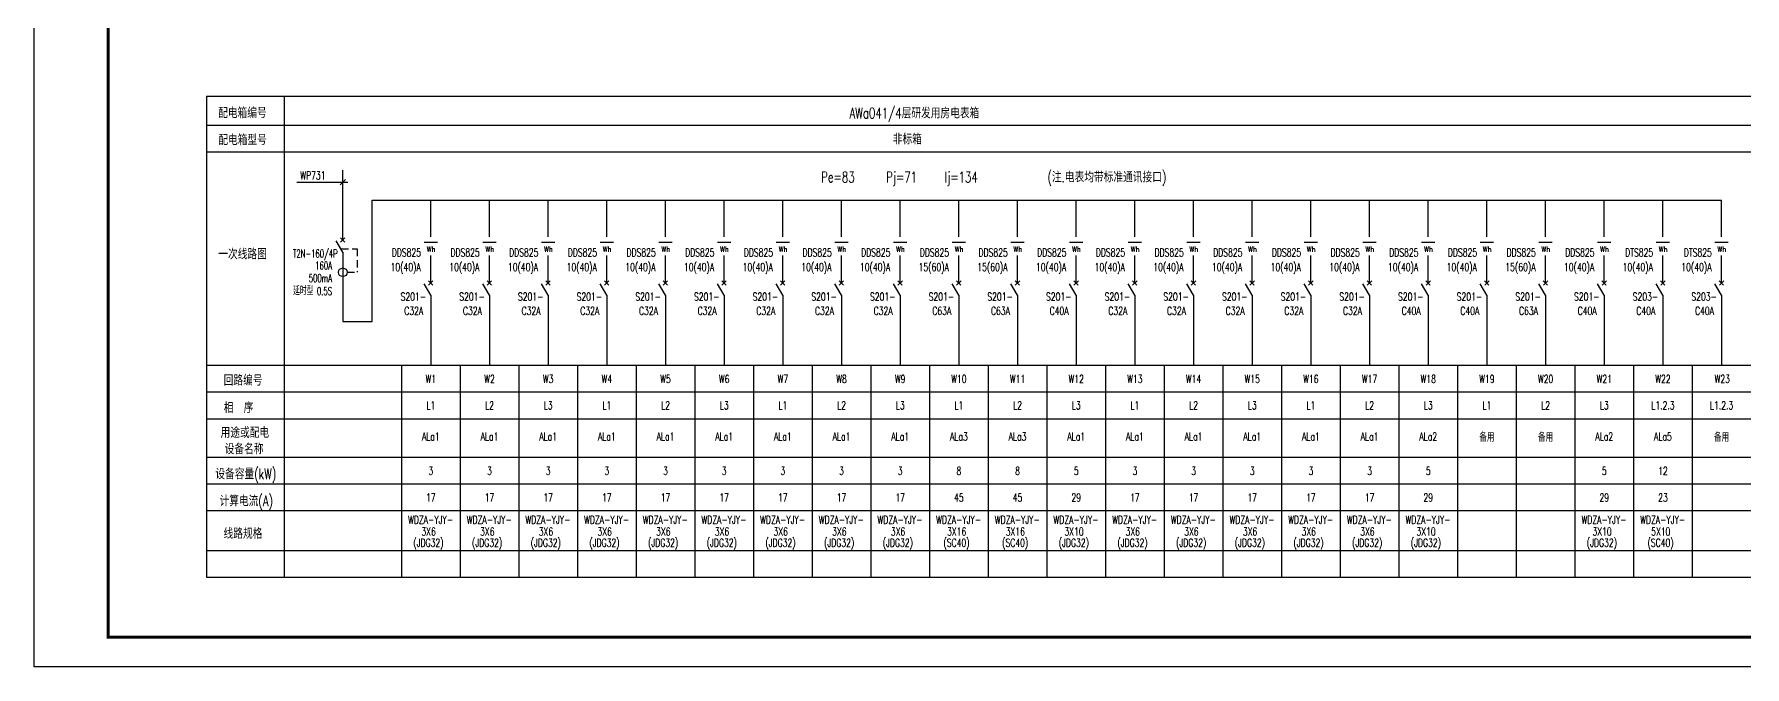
# Model space of a CAD drawing. Extents: x 1980812 to 2226895, y -554123 to 281606.
# Drawn here: x 2121795 to 2179522, y 76089 to 97413 of the extents above; entities that cross this region are included whole.
import ezdxf
from ezdxf.enums import TextEntityAlignment as Align

# ---------------------------------------------------------------- set-up
doc = ezdxf.new("R2010")
doc.units = 0
doc.header["$LTSCALE"] = 1000
doc.header["$MEASUREMENT"] = 0
doc.linetypes.add('HIDDEN', pattern=[0.375, 0.25, -0.125])
for name, color, linetype in [('1', 1, 'Continuous'), ('2', 2, 'Continuous'), ('7', 7, 'Continuous'), ('DQ1', 1, 'Continuous'), ('DQ7', 7, 'Continuous'), ('DQK7', 7, 'Continuous'), ('TK', 1, 'Continuous'), ('YJXT', 8, 'Continuous')]:
    doc.layers.add(name, color=color, linetype=linetype)
doc.styles.add('D8', font='txtw.shx', dxfattribs={"width": 0.7, "bigfont": 'hztxtw.shx'})

# ---------------------------------------------------------------- blocks, each defined once
blk = doc.blocks.new('P')
at = {"layer": 'DQK7'}
blk.add_line((-100, -100), (100, 100), dxfattribs=at)
blk = doc.blocks.new('BYG')
at = {"layer": '1', "color": 1}
blk.add_line((0, 500), (500, 500), dxfattribs=at)
at = {"layer": '1', "color": 1, "const_width": 0.1}
blk.add_lwpolyline([(0, 0), (0, 700), (500, 700), (500, 0)], close=True, dxfattribs=at)
at = {"layer": '1', "color": 1, "style": 'D8', "width": 0.75}
blk.add_text('Wh', height=200, dxfattribs=at).set_placement((104, 132))
blk = doc.blocks.new('ta1j')
at = {"layer": 'TK'}
blk.add_lwpolyline([(-210, 594), (841, 594), (841, 0), (-210, 0)], close=True, dxfattribs=at)
at = {"layer": 'TK', "const_width": 1}
blk.add_lwpolyline([(831, 10), (831, 584), (-185, 584), (-185, 10)], close=True, dxfattribs=at)

msp = doc.modelspace()

# ---------------------------------------------------------------- linework, layer by layer
msp.add_line((2130660.2, 92421.6), (2132381.3, 92421.6))
at = {"linetype": 'HIDDEN'}
for p, q in [((2132149.9, 90176), (2132691, 90176)), ((2132691, 90176), (2132691, 89386.5)), ((2132351.1, 89386.5), (2132691, 89386.5))]:
    msp.add_line(p, q, dxfattribs=at)
msp.add_circle((2132205.3, 89386.5), 145.8)
at = {"layer": '1'}
for p, q in [((2130224.9, 95326.8), (2179724.9, 95326.8)), ((2132205.3, 90062.1), (2131980.3, 90451.8)), ((2132132.5, 90548.4), (2132278, 90400.6)), ((2132133.8, 90404.1), (2132281.6, 90549.6)), ((2135174.9, 88613), (2134949.9, 89002.7)), ((2135102.1, 89099.3), (2135247.7, 88951.5)), ((2135103.4, 88955), (2135251.2, 89100.5)), ((2137154.9, 88613), (2136929.9, 89002.7)), ((2137082.1, 89099.3), (2137227.7, 88951.5)), ((2137083.4, 88955), (2137231.2, 89100.5)), ((2139134.9, 88613), (2138909.9, 89002.7)), ((2139062.1, 89099.3), (2139207.7, 88951.5)), ((2139063.4, 88955), (2139211.2, 89100.5)), ((2141114.9, 88613), (2140889.9, 89002.7)), ((2141042.1, 89099.3), (2141187.7, 88951.5)), ((2141043.4, 88955), (2141191.2, 89100.5)), ((2143094.9, 88613), (2142869.9, 89002.7)), ((2143022.1, 89099.3), (2143167.7, 88951.5)), ((2143023.4, 88955), (2143171.2, 89100.5)), ((2145074.9, 88613), (2144849.9, 89002.7)), ((2145002.1, 89099.3), (2145147.7, 88951.5)), ((2145003.4, 88955), (2145151.2, 89100.5)), ((2147054.9, 88613), (2146829.9, 89002.7)), ((2146982.1, 89099.3), (2147127.7, 88951.5)), ((2146983.4, 88955), (2147131.2, 89100.5)), ((2149034.9, 88613), (2148809.9, 89002.7)), ((2148962.1, 89099.3), (2149107.7, 88951.5)), ((2148963.4, 88955), (2149111.2, 89100.5)), ((2151014.9, 88613), (2150789.9, 89002.7)), ((2150942.1, 89099.3), (2151087.7, 88951.5)), ((2150943.4, 88955), (2151091.2, 89100.5)), ((2152994.9, 88613), (2152769.9, 89002.7)), ((2152922.1, 89099.3), (2153067.7, 88951.5)), ((2152923.4, 88955), (2153071.2, 89100.5)), ((2154974.9, 88613), (2154749.9, 89002.7)), ((2154902.1, 89099.3), (2155047.7, 88951.5)), ((2154903.4, 88955), (2155051.2, 89100.5)), ((2156954.9, 88613), (2156729.9, 89002.7)), ((2156882.1, 89099.3), (2157027.7, 88951.5)), ((2156883.4, 88955), (2157031.2, 89100.5)), ((2158934.9, 88613), (2158709.9, 89002.7)), ((2158862.1, 89099.3), (2159007.7, 88951.5)), ((2158863.4, 88955), (2159011.2, 89100.5)), ((2160914.9, 88613), (2160689.9, 89002.7)), ((2160842.1, 89099.3), (2160987.7, 88951.5)), ((2160843.4, 88955), (2160991.2, 89100.5)), ((2162894.9, 88613), (2162669.9, 89002.7)), ((2162822.1, 89099.3), (2162967.7, 88951.5)), ((2162823.4, 88955), (2162971.2, 89100.5)), ((2164874.9, 88613), (2164649.9, 89002.7)), ((2164802.1, 89099.3), (2164947.7, 88951.5)), ((2164803.4, 88955), (2164951.2, 89100.5)), ((2166854.9, 88613), (2166629.9, 89002.7)), ((2166782.1, 89099.3), (2166927.7, 88951.5)), ((2166783.4, 88955), (2166931.2, 89100.5)), ((2168834.9, 88613), (2168609.9, 89002.7)), ((2168762.1, 89099.3), (2168907.7, 88951.5)), ((2168763.4, 88955), (2168911.2, 89100.5)), ((2170814.9, 88613), (2170589.9, 89002.7)), ((2170742.1, 89099.3), (2170887.7, 88951.5)), ((2170743.4, 88955), (2170891.2, 89100.5)), ((2172794.9, 88613), (2172569.9, 89002.7)), ((2172722.1, 89099.3), (2172867.7, 88951.5)), ((2172723.4, 88955), (2172871.2, 89100.5)), ((2174774.9, 88613), (2174549.9, 89002.7)), ((2174702.1, 89099.3), (2174847.7, 88951.5)), ((2174703.4, 88955), (2174851.2, 89100.5)), ((2176754.9, 88613), (2176529.9, 89002.7)), ((2176682.1, 89099.3), (2176827.7, 88951.5)), ((2176683.4, 88955), (2176831.2, 89100.5)), ((2178734.9, 88613), (2178509.9, 89002.7)), ((2178662.1, 89099.3), (2178807.7, 88951.5)), ((2178663.4, 88955), (2178811.2, 89100.5)), ((2130224.9, 79110.1), (2179724.9, 79110.1))]:
    msp.add_line(p, q, dxfattribs=at)
at = {"layer": '2'}
for p, q in [((2132205.3, 90474.5), (2132205.3, 92829.2)), ((2133195.3, 91820.7), (2178734.9, 91820.7)), ((2133195.3, 87728.1), (2133195.3, 91820.7)), ((2135174.9, 90585.4), (2135174.9, 91820.7)), ((2137154.9, 90585.4), (2137154.9, 91820.7)), ((2139134.9, 90585.4), (2139134.9, 91820.7)), ((2141114.9, 90585.4), (2141114.9, 91820.7)), ((2143094.9, 90585.4), (2143094.9, 91820.7)), ((2145074.9, 90585.4), (2145074.9, 91820.7)), ((2147054.9, 90585.4), (2147054.9, 91820.7)), ((2149034.9, 90585.4), (2149034.9, 91820.7)), ((2151014.9, 90585.4), (2151014.9, 91820.7)), ((2152994.9, 90585.4), (2152994.9, 91820.7)), ((2154974.9, 90585.4), (2154974.9, 91820.7)), ((2156954.9, 90585.4), (2156954.9, 91820.7)), ((2158934.9, 90585.4), (2158934.9, 91820.7)), ((2160914.9, 90585.4), (2160914.9, 91820.7)), ((2162894.9, 90585.4), (2162894.9, 91820.7)), ((2164874.9, 90585.4), (2164874.9, 91820.7)), ((2166854.9, 90585.4), (2166854.9, 91820.7)), ((2168834.9, 90585.4), (2168834.9, 91820.7)), ((2170814.9, 90585.4), (2170814.9, 91820.7)), ((2172794.9, 90585.4), (2172794.9, 91820.7)), ((2174774.9, 90585.4), (2174774.9, 91820.7)), ((2176754.9, 90585.4), (2176754.9, 91820.7)), ((2178734.9, 90585.4), (2178734.9, 91820.7)), ((2132205.3, 90062.1), (2132205.3, 87728.1)), ((2135174.9, 89025.4), (2135174.9, 89955.4)), ((2137154.9, 89025.4), (2137154.9, 89955.4)), ((2139134.9, 89025.4), (2139134.9, 89955.4)), ((2141114.9, 89025.4), (2141114.9, 89955.4)), ((2143094.9, 89025.4), (2143094.9, 89955.4)), ((2145074.9, 89025.4), (2145074.9, 89955.4)), ((2147054.9, 89025.4), (2147054.9, 89955.4)), ((2149034.9, 89025.4), (2149034.9, 89955.4)), ((2151014.9, 89025.4), (2151014.9, 89955.4)), ((2152994.9, 89025.4), (2152994.9, 89955.4)), ((2154974.9, 89025.4), (2154974.9, 89955.4)), ((2156954.9, 89025.4), (2156954.9, 89955.4)), ((2158934.9, 89025.4), (2158934.9, 89955.4)), ((2160914.9, 89025.4), (2160914.9, 89955.4)), ((2162894.9, 89025.4), (2162894.9, 89955.4)), ((2164874.9, 89025.4), (2164874.9, 89955.4)), ((2166854.9, 89025.4), (2166854.9, 89955.4)), ((2168834.9, 89025.4), (2168834.9, 89955.4)), ((2170814.9, 89025.4), (2170814.9, 89955.4)), ((2172794.9, 89025.4), (2172794.9, 89955.4)), ((2174774.9, 89025.4), (2174774.9, 89955.4)), ((2176754.9, 89025.4), (2176754.9, 89955.4)), ((2178734.9, 89025.4), (2178734.9, 89955.4)), ((2135174.9, 88613), (2135174.9, 86252.2)), ((2137154.9, 88613), (2137154.9, 86252.2)), ((2139134.9, 88613), (2139134.9, 86252.2)), ((2141114.9, 88613), (2141114.9, 86252.2)), ((2143094.9, 88613), (2143094.9, 86252.2)), ((2145074.9, 88613), (2145074.9, 86252.2)), ((2147054.9, 88613), (2147054.9, 86252.2)), ((2149034.9, 88613), (2149034.9, 86252.2)), ((2151014.9, 88613), (2151014.9, 86252.2)), ((2152994.9, 88613), (2152994.9, 86252.2)), ((2154974.9, 88613), (2154974.9, 86252.2)), ((2156954.9, 88613), (2156954.9, 86252.2)), ((2158934.9, 88613), (2158934.9, 86252.2)), ((2160914.9, 88613), (2160914.9, 86252.2)), ((2162894.9, 88613), (2162894.9, 86252.2)), ((2164874.9, 88613), (2164874.9, 86252.2)), ((2166854.9, 88613), (2166854.9, 86252.2)), ((2168834.9, 88613), (2168834.9, 86252.2)), ((2170814.9, 88613), (2170814.9, 86252.2)), ((2172794.9, 88613), (2172794.9, 86252.2)), ((2174774.9, 88613), (2174774.9, 86252.2)), ((2176754.9, 88613), (2176754.9, 86252.2)), ((2178734.9, 88613), (2178734.9, 86252.2)), ((2132205.3, 87728.1), (2133195.3, 87728.1))]:
    msp.add_line(p, q, dxfattribs=at)
at = {"layer": '7'}
for p, q in [((2130224.9, 94352.2), (2179724.9, 94352.2)), ((2130224.9, 93452.2), (2179724.9, 93452.2)), ((2130224.9, 86252.2), (2179724.9, 86252.2)), ((2134184.9, 86252.2), (2134184.9, 79107.6)), ((2136164.9, 86252.2), (2136164.9, 84452.2)), ((2138144.9, 86252.2), (2138144.9, 84452.2)), ((2140124.9, 86252.2), (2140124.9, 84452.2)), ((2142104.9, 86252.2), (2142104.9, 84452.2)), ((2144084.9, 86252.2), (2144084.9, 84452.2)), ((2146064.9, 86252.2), (2146064.9, 84452.2)), ((2148044.9, 86252.2), (2148044.9, 84452.2)), ((2150024.9, 86252.2), (2150024.9, 84452.2)), ((2152004.9, 86252.2), (2152004.9, 84452.2)), ((2153984.9, 86252.2), (2153984.9, 84452.2)), ((2155964.9, 86252.2), (2155964.9, 84452.2)), ((2157944.9, 86252.2), (2157944.9, 84452.2)), ((2159924.9, 86252.2), (2159924.9, 79110.1)), ((2161904.9, 86252.2), (2161904.9, 79110.1)), ((2163884.9, 86252.2), (2163884.9, 79110.1)), ((2165864.9, 86252.2), (2165864.9, 79110.1)), ((2167844.9, 86252.2), (2167844.9, 79110.1)), ((2169824.9, 86252.2), (2169824.9, 79110.1)), ((2171804.9, 86252.2), (2171804.9, 79110.1)), ((2173784.9, 86252.2), (2173784.9, 79110.1)), ((2175764.9, 86252.2), (2175764.9, 79110.1)), ((2177744.9, 86252.2), (2177744.9, 79110.1)), ((2130224.9, 85352.2), (2179724.9, 85352.2)), ((2130224.9, 84452.2), (2179724.9, 84452.2)), ((2136164.9, 84452.2), (2136164.9, 79110.1)), ((2138144.9, 84452.2), (2138144.9, 79110.1)), ((2140124.9, 84452.2), (2140124.9, 79110.1)), ((2142104.9, 84452.2), (2142104.9, 79110.1)), ((2144084.9, 84452.2), (2144084.9, 79110.1)), ((2146064.9, 84452.2), (2146064.9, 79110.1)), ((2148044.9, 84452.2), (2148044.9, 79110.1)), ((2150024.9, 84452.2), (2150024.9, 79110.1)), ((2152004.9, 84452.2), (2152004.9, 79110.1)), ((2153984.9, 84452.2), (2153984.9, 79110.1)), ((2155964.9, 84452.2), (2155964.9, 79110.1)), ((2157944.9, 84452.2), (2157944.9, 79110.1)), ((2130224.9, 83154.3), (2179724.9, 83154.3)), ((2130224.9, 82254.3), (2179724.9, 82254.3)), ((2130224.9, 81354.3), (2179724.9, 81354.3)), ((2130224.9, 80004.3), (2179724.9, 80004.3))]:
    msp.add_line(p, q, dxfattribs=at)
at = {"layer": 'DQ1'}
for p, q in [((2127605, 95327), (2127605, 79110)), ((2127605, 95326.8), (2130224.9, 95326.8)), ((2127605, 79110.1), (2130224.9, 79110.1))]:
    msp.add_line(p, q, dxfattribs=at)
at = {"layer": 'DQ7'}
for p, q in [((2130224.9, 95326.8), (2130224.9, 79110.1)), ((2127605, 94352.2), (2130224.9, 94352.2)), ((2127605, 93452.2), (2130224.9, 93452.2)), ((2127605, 86252.2), (2130224.9, 86252.2)), ((2127605, 85352.2), (2130224.9, 85352.2)), ((2127605, 84452.2), (2130224.9, 84452.2)), ((2127605, 83154.3), (2130224.9, 83154.3)), ((2127605, 82254.3), (2130224.9, 82254.3)), ((2127605, 81354.3), (2130224.9, 81354.3)), ((2127605, 80004.3), (2130224.9, 80004.3))]:
    msp.add_line(p, q, dxfattribs=at)

# ---------------------------------------------------------------- block references
at = {"xscale": 0.9, "yscale": 0.9, "zscale": 0.9}
msp.add_blockref('P', (2132205.3, 92423.4), dxfattribs=at)
at = {"layer": 'TK', "xscale": 100, "yscale": 100, "zscale": 100}
msp.add_blockref('ta1j', (2142794.5, 76089.2), dxfattribs=at)
at = {"layer": 'YJXT', "xscale": 0.9, "yscale": 0.9, "zscale": 0.9}
for p in [(2134949.9, 89955.4), (2136929.9, 89955.4), (2138909.9, 89955.4), (2140889.9, 89955.4), (2142869.9, 89955.4), (2144849.9, 89955.4), (2146829.9, 89955.4), (2148809.9, 89955.4), (2150789.9, 89955.4), (2152769.9, 89955.4), (2154749.9, 89955.4), (2156729.9, 89955.4), (2158709.9, 89955.4), (2160689.9, 89955.4), (2162669.9, 89955.4), (2164649.9, 89955.4), (2166629.9, 89955.4), (2168609.9, 89955.4), (2170589.9, 89955.4), (2172569.9, 89955.4), (2174549.9, 89955.4), (2176529.9, 89955.4), (2178509.9, 89955.4)]:
    msp.add_blockref('BYG', p, dxfattribs=at)

# ---------------------------------------------------------------- texts
at = {"style": 'D8', "width": 0.7}
msp.add_text('WP731', height=270, dxfattribs=at).set_placement((2130774.1, 92517.2))
at = {"layer": '7', "style": 'D8', "width": 0.7}
for s, p in [('AWa041/4\\M+5B2E3\\M+5D1D0\\M+5B7A2\\M+5D3C3\\M+5B7BF\\M+5B5E7\\M+5B1ED\\M+5CFE4', (2149307.8, 94574.8)), ('Pe=83', (2148348.8, 92418.8)), ('Pj=71', (2150543.1, 92418.8)), ('Ij=134', (2152515.6, 92418.8)), ('(\\M+5D7A2.\\M+5B5E7\\M+5B1ED\\M+5BEF9\\M+5B4F8\\M+5B1EA\\M+5D7BC\\M+5CDA8\\M+5D1B6\\M+5BDD3\\M+5BFDA)', (2155988.3, 92418.8))]:
    msp.add_text(s, height=360, dxfattribs=at).set_placement(p)
for s, height, p in [('\\M+5B7C7\\M+5B1EA\\M+5CFE4', 360, (2151261.3, 93896.3)), ('W1', 270, (2135179.6, 85790.7)), ('W2', 270, (2137159.6, 85790.7)), ('W3', 270, (2139139.6, 85790.7)), ('W4', 270, (2141119.6, 85790.7)), ('W5', 270, (2143099.6, 85790.7)), ('W6', 270, (2145079.6, 85790.7)), ('W7', 270, (2147059.6, 85790.7)), ('W8', 270, (2149039.6, 85790.7)), ('W9', 270, (2151019.6, 85790.7)), ('W10', 270, (2152999.6, 85790.7)), ('W11', 270, (2154979.6, 85790.7)), ('W12', 270, (2156959.6, 85790.7)), ('W13', 270, (2158939.6, 85790.7)), ('W14', 270, (2160919.6, 85790.7)), ('W15', 270, (2162899.6, 85790.7)), ('W16', 270, (2164879.6, 85790.7)), ('W17', 270, (2166859.6, 85790.7)), ('W18', 270, (2168839.6, 85790.7)), ('W19', 270, (2170819.6, 85790.7)), ('W20', 270, (2172799.6, 85790.7)), ('W21', 270, (2174779.6, 85790.7)), ('W22', 270, (2176759.6, 85790.7)), ('W23', 270, (2178761.6, 85790.7)), ('L1', 270, (2135179.6, 84901.7)), ('L2', 270, (2137159.6, 84901.7)), ('L3', 270, (2139139.6, 84901.7)), ('L1', 270, (2141119.6, 84901.7)), ('L2', 270, (2143099.6, 84901.7)), ('L3', 270, (2145079.6, 84901.7)), ('L1', 270, (2147059.6, 84901.7)), ('L2', 270, (2149039.6, 84901.7)), ('L3', 270, (2151019.6, 84901.7)), ('L1', 270, (2152999.6, 84901.7)), ('L2', 270, (2154979.6, 84901.7)), ('L3', 270, (2156959.6, 84901.7)), ('L1', 270, (2158939.6, 84901.7)), ('L2', 270, (2160919.6, 84901.7)), ('L3', 270, (2162899.6, 84901.7)), ('L1', 270, (2164879.6, 84901.7)), ('L2', 270, (2166859.6, 84901.7)), ('L3', 270, (2168839.6, 84901.7)), ('L1', 270, (2170819.6, 84901.7)), ('L2', 270, (2172799.6, 84901.7)), ('L3', 270, (2174779.6, 84901.7)), ('L1.2.3', 270, (2176759.6, 84901.7)), ('L1.2.3', 270, (2178739.6, 84901.7)), ('ALa1', 270, (2135179.6, 83848.9)), ('ALa1', 270, (2137159.6, 83848.9)), ('ALa1', 270, (2139139.6, 83848.9)), ('ALa1', 270, (2141119.6, 83848.9)), ('ALa1', 270, (2143099.6, 83848.9)), ('ALa1', 270, (2145079.6, 83848.9)), ('ALa1', 270, (2147059.6, 83848.9)), ('ALa1', 270, (2149039.6, 83848.9)), ('ALa1', 270, (2151019.6, 83848.9)), ('ALa3', 270, (2152999.6, 83848.9)), ('ALa3', 270, (2154979.6, 83848.9)), ('ALa1', 270, (2156959.6, 83848.9)), ('ALa1', 270, (2158939.6, 83848.9)), ('ALa1', 270, (2160919.6, 83848.9)), ('ALa1', 270, (2162899.6, 83848.9)), ('ALa1', 270, (2164879.6, 83848.9)), ('ALa1', 270, (2166859.6, 83848.9)), ('ALa2', 270, (2168839.6, 83848.9)), ('\\M+5B1B8\\M+5D3C3', 270, (2170819.6, 83848.9)), ('\\M+5B1B8\\M+5D3C3', 270, (2172799.6, 83848.9)), ('ALa2', 270, (2174779.6, 83848.9)), ('ALa5', 270, (2176759.6, 83848.9)), ('\\M+5B1B8\\M+5D3C3', 270, (2178739.6, 83848.9)), ('3', 270, (2135179.6, 82692.8)), ('3', 270, (2137159.6, 82692.8)), ('3', 270, (2139139.6, 82692.8)), ('3', 270, (2141119.6, 82692.8)), ('3', 270, (2143099.6, 82692.8)), ('3', 270, (2145079.6, 82692.8)), ('3', 270, (2147059.6, 82692.8)), ('3', 270, (2149039.6, 82692.8)), ('3', 270, (2151019.6, 82692.8)), ('8', 270, (2152999.6, 82692.8)), ('8', 270, (2154979.6, 82692.8)), ('5', 270, (2156959.6, 82692.8)), ('3', 270, (2158939.6, 82692.8)), ('3', 270, (2160919.6, 82692.8)), ('3', 270, (2162899.6, 82692.8)), ('3', 270, (2164879.6, 82692.8)), ('3', 270, (2166859.6, 82692.8)), ('5', 270, (2168839.6, 82692.8)), ('5', 270, (2174779.6, 82692.8)), ('12', 270, (2176759.6, 82692.8)), ('17', 270, (2135179.6, 81792.8)), ('17', 270, (2137159.6, 81792.8)), ('17', 270, (2139139.6, 81792.8)), ('17', 270, (2141119.6, 81792.8)), ('17', 270, (2143099.6, 81792.8)), ('17', 270, (2145079.6, 81792.8)), ('17', 270, (2147059.6, 81792.8)), ('17', 270, (2149039.6, 81792.8)), ('17', 270, (2151019.6, 81792.8)), ('45', 270, (2152999.6, 81792.8)), ('45', 270, (2154979.6, 81792.8)), ('29', 270, (2156959.6, 81792.8)), ('17', 270, (2158939.6, 81792.8)), ('17', 270, (2160919.6, 81792.8)), ('17', 270, (2162899.6, 81792.8)), ('17', 270, (2164879.6, 81792.8)), ('17', 270, (2166859.6, 81792.8)), ('29', 270, (2168839.6, 81792.8)), ('29', 270, (2174779.6, 81792.8)), ('23', 270, (2176759.6, 81792.8))]:
    msp.add_text(s, height=height, dxfattribs=at).set_placement(p, align=Align.MIDDLE)
at = {"layer": '7', "style": 'D8'}
for s, width, p in [('T2N-160/4P', 0.63, (2132035.2, 89882.7)), ('DDS825', 0.7, (2134849.1, 89919.3)), ('DDS825', 0.7, (2136829.1, 89919.3)), ('DDS825', 0.7, (2138809.1, 89919.3)), ('DDS825', 0.7, (2140789.1, 89919.3)), ('DDS825', 0.7, (2142769.1, 89919.3)), ('DDS825', 0.7, (2144749.1, 89919.3)), ('DDS825', 0.7, (2146729.1, 89919.3)), ('DDS825', 0.7, (2148709.1, 89919.3)), ('DDS825', 0.7, (2150689.1, 89919.3)), ('DDS825', 0.7, (2152669.1, 89919.3)), ('DDS825', 0.7, (2154649.1, 89919.3)), ('DDS825', 0.7, (2156629.1, 89919.3)), ('DDS825', 0.7, (2158609.1, 89919.3)), ('DDS825', 0.7, (2160589.1, 89919.3)), ('DDS825', 0.7, (2162569.1, 89919.3)), ('DDS825', 0.7, (2164549.1, 89919.3)), ('DDS825', 0.7, (2166529.1, 89919.3)), ('DDS825', 0.7, (2168509.1, 89919.3)), ('DDS825', 0.7, (2170489.1, 89919.3)), ('DDS825', 0.7, (2172469.1, 89919.3)), ('DDS825', 0.7, (2174449.1, 89919.3)), ('DTS825', 0.7, (2176429.1, 89919.3)), ('DTS825', 0.7, (2178409.1, 89919.3)), ('160A', 0.63, (2131845.8, 89479.2)), ('10(40)A', 0.7, (2134841.2, 89427.6)), ('10(40)A', 0.7, (2136821.2, 89427.6)), ('10(40)A', 0.7, (2138801.2, 89427.6)), ('10(40)A', 0.7, (2140781.2, 89427.6)), ('10(40)A', 0.7, (2142761.2, 89427.6)), ('10(40)A', 0.7, (2144741.2, 89427.6)), ('10(40)A', 0.7, (2146721.2, 89427.6)), ('10(40)A', 0.7, (2148701.2, 89427.6)), ('10(40)A', 0.7, (2150681.2, 89427.6)), ('15(60)A', 0.7, (2152661.2, 89427.6)), ('15(60)A', 0.7, (2154641.2, 89427.6)), ('10(40)A', 0.7, (2156621.2, 89427.6)), ('10(40)A', 0.7, (2158601.2, 89427.6)), ('10(40)A', 0.7, (2160581.2, 89427.6)), ('10(40)A', 0.7, (2162561.2, 89427.6)), ('10(40)A', 0.7, (2164541.2, 89427.6)), ('10(40)A', 0.7, (2166521.2, 89427.6)), ('10(40)A', 0.7, (2168501.2, 89427.6)), ('10(40)A', 0.7, (2170481.2, 89427.6)), ('15(60)A', 0.7, (2172461.2, 89427.6)), ('10(40)A', 0.7, (2174441.2, 89427.6)), ('10(40)A', 0.7, (2176421.2, 89427.6)), ('10(40)A', 0.7, (2178401.2, 89427.6)), ('\\M+5D1D3\\M+5CAB1\\M+5D0CD 0.5S', 0.63, (2131845.8, 88619.5)), ('500mA', 0.63, (2131845.8, 89057.3))]:
    msp.add_text(s, height=270, dxfattribs=dict(at, width=width)).set_placement(p, align=Align.RIGHT)
at = {"layer": 'DQ7', "style": 'D8', "width": 0.7}
for s, p in [('\\M+5C5E4\\M+5B5E7\\M+5CFE4\\M+5B1E0\\M+5BAC5', (2128002, 94583.1)), ('\\M+5C5E4\\M+5B5E7\\M+5CFE4\\M+5D0CD\\M+5BAC5', (2128006.4, 93673.3)), ('\\M+5D2BB\\M+5B4CE\\M+5CFDF\\M+5C2B7\\M+5CDBC', (2128006.4, 89823)), ('\\M+5BBD8\\M+5C2B7\\M+5B1E0\\M+5BAC5', (2128188, 85568.1)), ('\\M+5CFE0  \\M+5D0F2', (2128190.4, 84642.5)), ('\\M+5D3C3\\M+5CDBE\\M+5BBF2\\M+5C5E4\\M+5B5E7', (2128084.5, 83804.2)), ('\\M+5C9E8\\M+5B1B8\\M+5C3FB\\M+5B3C6', (2128222.5, 83253.7)), ('\\M+5C9E8\\M+5B1B8\\M+5C8DD\\M+5C1BF(kW)', (2127907.6, 82411.9)), ('\\M+5BCC6\\M+5CBE3\\M+5B5E7\\M+5C1F7(A)', (2128048.6, 81500.7)), ('\\M+5CFDF\\M+5C2B7\\M+5B9E6\\M+5B8F1', (2128184.7, 80400.9))]:
    msp.add_text(s, height=360, dxfattribs=at).set_placement(p)
for s, p in [('S201-', (2135017.7, 88431.1)), ('S201-', (2136997.7, 88431.1)), ('S201-', (2138977.7, 88431.1)), ('S201-', (2140957.7, 88431.1)), ('S201-', (2142937.7, 88431.1)), ('S201-', (2144917.7, 88431.1)), ('S201-', (2146897.7, 88431.1)), ('S201-', (2148877.7, 88431.1)), ('S201-', (2150857.7, 88431.1)), ('S201-', (2152837.7, 88431.1)), ('S201-', (2154817.7, 88431.1)), ('S201-', (2156797.7, 88431.1)), ('S201-', (2158777.7, 88431.1)), ('S201-', (2160757.7, 88431.1)), ('S201-', (2162737.7, 88431.1)), ('S201-', (2164717.7, 88431.1)), ('S201-', (2166697.7, 88431.1)), ('S201-', (2168677.7, 88431.1)), ('S201-', (2170657.7, 88431.1)), ('S201-', (2172637.7, 88431.1)), ('S201-', (2174617.7, 88431.1)), ('S203-', (2176597.7, 88431.1)), ('S203-', (2178577.7, 88431.1)), ('C32A', (2134922.6, 87953.3)), ('C32A', (2136902.6, 87953.3)), ('C32A', (2138882.6, 87953.3)), ('C32A', (2140862.6, 87953.3)), ('C32A', (2142842.6, 87953.3)), ('C32A', (2144822.6, 87953.3)), ('C32A', (2146802.6, 87953.3)), ('C32A', (2148782.6, 87953.3)), ('C32A', (2150762.6, 87953.3)), ('C63A', (2152742.6, 87953.3)), ('C63A', (2154722.6, 87953.3)), ('C40A', (2156702.6, 87953.3)), ('C32A', (2158682.6, 87953.3)), ('C32A', (2160662.6, 87953.3)), ('C32A', (2162642.6, 87953.3)), ('C32A', (2164622.6, 87953.3)), ('C32A', (2166602.6, 87953.3)), ('C40A', (2168582.6, 87953.3)), ('C40A', (2170562.6, 87953.3)), ('C63A', (2172542.6, 87953.3)), ('C40A', (2174522.6, 87953.3)), ('C40A', (2176502.6, 87953.3)), ('C40A', (2178482.6, 87953.3))]:
    msp.add_text(s, height=270, dxfattribs=at).set_placement(p, align=Align.RIGHT)
for s, p in [('WDZA-YJY-', (2135170.5, 81046.3)), ('WDZA-YJY-', (2137150.5, 81046.3)), ('WDZA-YJY-', (2139130.5, 81046.3)), ('WDZA-YJY-', (2141110.5, 81046.3)), ('WDZA-YJY-', (2143090.5, 81046.3)), ('WDZA-YJY-', (2145070.5, 81046.3)), ('WDZA-YJY-', (2147050.5, 81046.3)), ('WDZA-YJY-', (2149030.5, 81046.3)), ('WDZA-YJY-', (2151010.5, 81046.3)), ('WDZA-YJY-', (2152990.5, 81046.3)), ('WDZA-YJY-', (2154970.5, 81046.3)), ('WDZA-YJY-', (2156950.5, 81046.3)), ('WDZA-YJY-', (2158930.5, 81046.3)), ('WDZA-YJY-', (2160910.5, 81046.3)), ('WDZA-YJY-', (2162890.5, 81046.3)), ('WDZA-YJY-', (2164870.5, 81046.3)), ('WDZA-YJY-', (2166850.5, 81046.3)), ('WDZA-YJY-', (2168830.5, 81046.3)), ('WDZA-YJY-', (2174770.5, 81046.3)), ('WDZA-YJY-', (2176750.5, 81046.3)), ('(JDG32)', (2135099.8, 80251.1)), ('3X6', (2135105.4, 80647.6)), ('(JDG32)', (2137079.8, 80251.1)), ('3X6', (2137085.4, 80647.6)), ('(JDG32)', (2139059.8, 80251.1)), ('3X6', (2139065.4, 80647.6)), ('(JDG32)', (2141039.8, 80251.1)), ('3X6', (2141045.4, 80647.6)), ('(JDG32)', (2143019.8, 80251.1)), ('3X6', (2143025.4, 80647.6)), ('(JDG32)', (2144999.8, 80251.1)), ('3X6', (2145005.4, 80647.6)), ('(JDG32)', (2146979.8, 80251.1)), ('3X6', (2146985.4, 80647.6)), ('(JDG32)', (2148959.8, 80251.1)), ('3X6', (2148965.4, 80647.6)), ('(JDG32)', (2150939.8, 80251.1)), ('3X6', (2150945.4, 80647.6)), ('(SC40)', (2152919.8, 80251.1)), ('3X16', (2152925.4, 80647.6)), ('(SC40)', (2154899.8, 80251.1)), ('3X16', (2154905.4, 80647.6)), ('(JDG32)', (2156879.8, 80251.1)), ('3X10', (2156885.4, 80647.6)), ('(JDG32)', (2158859.8, 80251.1)), ('3X6', (2158865.4, 80647.6)), ('(JDG32)', (2160839.8, 80251.1)), ('3X6', (2160845.4, 80647.6)), ('(JDG32)', (2162819.8, 80251.1)), ('3X6', (2162825.4, 80647.6)), ('(JDG32)', (2164799.8, 80251.1)), ('3X6', (2164805.4, 80647.6)), ('(JDG32)', (2166779.8, 80251.1)), ('3X6', (2166785.4, 80647.6)), ('(JDG32)', (2168759.8, 80251.1)), ('3X10', (2168765.4, 80647.6)), ('(JDG32)', (2174699.8, 80251.1)), ('3X10', (2174705.4, 80647.6)), ('(SC40)', (2176679.8, 80251.1)), ('5X10', (2176685.4, 80647.6))]:
    msp.add_text(s, height=270, dxfattribs=at).set_placement(p, align=Align.MIDDLE)

doc.saveas('drawing.dxf')
